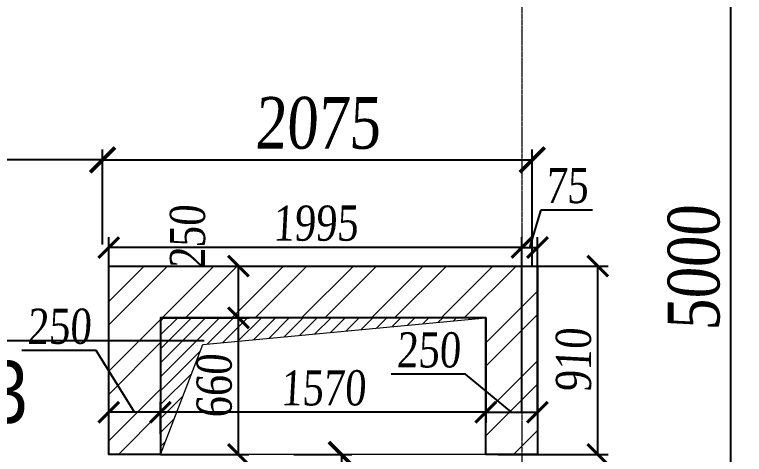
# Model space of a CAD drawing. Header units: inches. Extents: x -407541 to 6688123, y -998590 to 1205599.
# Drawn here: x 70453 to 73977, y 259837 to 261963 of the extents above; entities that cross this region are included whole.
import ezdxf

# ---------------------------------------------------------------- set-up
doc = ezdxf.new("R2010")
doc.units = ezdxf.units.IN
doc.header["$MEASUREMENT"] = 0
doc.linetypes.add('ACAD_ISO04W100', pattern=[30, 24, -3, 0, -3])
for name, color, linetype, lineweight in [('Оси', 254, 'ACAD_ISO04W100', 5), ('ОТВ ОВ', 4, 'Continuous', 13), ('ПЕРЕГОРОДКА', 7, 'Continuous', 25), ('Перемычки', 21, 'Continuous', 13), ('размер внутр', 142, 'Continuous', 5), ('размеры шахт', 20, 'Continuous', 15), ('текст_OB', 40, 'Continuous', 25), ('Штриховка', 7, 'Continuous', 9)]:
    doc.layers.add(name, color=color, linetype=linetype, lineweight=lineweight)
doc.styles.get("Standard").update_dxf_attribs({"font": 'arial.ttf'})
doc.styles.add('STYLE2', font='times.ttf', dxfattribs={"width": 0.8, "oblique": 3})
doc.dimstyles.new('vnytren', dxfattribs={"dimtxt": 250, "dimasz": 120, "dimexe": 50, "dimexo": 0, "dimgap": 50, "dimtad": 1, "dimdec": 0, "dimzin": 0, "dimdsep": 46, "dimtxsty": 'STYLE2', "dimblk": 'ARCHTICK', "dimcen": 0, "dimadec": 0, "dimazin": 0, "dimtfac": 1, "dimtdec": 0, "dimtmove": 1, "dimatfit": 2, "dimldrblk": 'DOT', "dimfxl": 1, "dimtolj": 1, "dimtzin": 0, "dimarcsym": 0})
doc.dimstyles.new('waxti', dxfattribs={"dimtxt": 170, "dimasz": 100, "dimexe": 50, "dimexo": 0, "dimgap": 30, "dimtad": 1, "dimdec": 0, "dimzin": 0, "dimdsep": 46, "dimtxsty": 'STYLE2', "dimblk": 'ARCHTICK', "dimcen": 0, "dimadec": 0, "dimazin": 0, "dimtfac": 1, "dimtdec": 0, "dimtmove": 1, "dimatfit": 2, "dimldrblk": 'DOT', "dimfxl": 1, "dimtolj": 1, "dimtzin": 0, "dimarcsym": 0})

# ---------------------------------------------------------------- blocks, each defined once
blk = doc.blocks.new('_ARCHTICK')
at = {"color": 0, "linetype": 'ByBlock', "const_width": 0.15}
blk.add_lwpolyline([(-0.5, -0.5), (0.5, 0.5)], dxfattribs=at)
blk = doc.blocks.new('*D870')
at = {"layer": 'размеры шахт', "color": 0, "lineweight": -2, "ltscale": 0.1, "transparency": 16777216}
for p, q in [((72763.4, 260747.5), (73319.7, 260747.5)), ((73269.7, 259837.2), (73269.7, 260747.5)), ((72788.4, 259837.2), (73319.7, 259837.2))]:
    blk.add_line(p, q, dxfattribs=at)
at = {"layer": 'размеры шахт', "color": 0, "lineweight": -2, "ltscale": 0.1, "transparency": 16777216, "xscale": 100, "yscale": 100, "zscale": 100}
for p, rotation in [((73269.7, 260747.5), 90), ((73269.7, 259837.2), 270)]:
    blk.add_blockref('_ARCHTICK', p, dxfattribs=dict(at, rotation=rotation))
at = {"layer": 'размеры шахт', "color": 0, "ltscale": 0.1, "transparency": 16777216, "insert": (73153, 260292.4), "char_height": 170, "attachment_point": 5, "rotation": 90, "style": 'STYLE2'}
blk.add_mtext('\\A1;910', dxfattribs=at)
blk = doc.blocks.new('_Dot')
at = {"color": 0, "linetype": 'ByBlock', "lineweight": -2}
blk.add_line((-0.5, 0), (-1, 0), dxfattribs=at)
at = {"color": 0, "linetype": 'ByBlock', "const_width": 0.5}
blk.add_lwpolyline([(-0.25, 0, 1), (0.25, 0, 1)], format="xyb", close=True, dxfattribs=at)
blk = doc.blocks.new('*D871')
at = {"layer": 'размеры шахт', "color": 0, "lineweight": -2, "ltscale": 0.1, "transparency": 16777216}
for p, q in [((70908.1, 260627.5), (70908.1, 260887.4)), ((72903.2, 260617.5), (72903.2, 260887.4)), ((72903.2, 260837.4), (70908.1, 260837.4))]:
    blk.add_line(p, q, dxfattribs=at)
at = {"layer": 'размеры шахт', "color": 0, "lineweight": -2, "ltscale": 0.1, "transparency": 16777216, "xscale": 100, "yscale": 100, "zscale": 100, "rotation": 180}
blk.add_blockref('_ARCHTICK', (70908.1, 260837.4), dxfattribs=at)
at = {"layer": 'размеры шахт', "color": 0, "lineweight": -2, "ltscale": 0.1, "transparency": 16777216, "xscale": 100, "yscale": 100, "zscale": 100}
blk.add_blockref('_ARCHTICK', (72903.2, 260837.4), dxfattribs=at)
at = {"layer": 'размеры шахт', "color": 0, "ltscale": 0.1, "transparency": 16777216, "insert": (71905.7, 260954.2), "char_height": 170, "attachment_point": 5, "style": 'STYLE2'}
blk.add_mtext('\\A1;1995', dxfattribs=at)
blk = doc.blocks.new('*D872')
at = {"layer": 'размеры шахт', "color": 0, "lineweight": -2, "ltscale": 0.1, "transparency": 16777216}
for p, q in [((71158.1, 260497.5), (71158.1, 259991.1)), ((72728.4, 260497.5), (72728.4, 259991.1)), ((72728.4, 260041.1), (71158.1, 260041.1))]:
    blk.add_line(p, q, dxfattribs=at)
at = {"layer": 'размеры шахт', "color": 0, "lineweight": -2, "ltscale": 0.1, "transparency": 16777216, "xscale": 100, "yscale": 100, "zscale": 100, "rotation": 180}
blk.add_blockref('_ARCHTICK', (71158.1, 260041.1), dxfattribs=at)
at = {"layer": 'размеры шахт', "color": 0, "lineweight": -2, "ltscale": 0.1, "transparency": 16777216, "xscale": 100, "yscale": 100, "zscale": 100}
blk.add_blockref('_ARCHTICK', (72728.4, 260041.1), dxfattribs=at)
at = {"layer": 'размеры шахт', "color": 0, "ltscale": 0.1, "transparency": 16777216, "insert": (71943.2, 260157.8), "char_height": 170, "attachment_point": 5, "style": 'STYLE2'}
blk.add_mtext('\\A1;1570', dxfattribs=at)
blk = doc.blocks.new('*D873')
at = {"layer": 'размеры шахт', "color": 0, "lineweight": -2, "ltscale": 0.1, "transparency": 16777216}
for p, q in [((72631, 260224.9), (72272.4, 260224.9)), ((72853.4, 260041.1), (72631, 260224.9)), ((72978.4, 260041.1), (72978.4, 260091.1)), ((72728.4, 260041.1), (72728.4, 259991.1)), ((72728.4, 260041.1), (72978.4, 260041.1))]:
    blk.add_line(p, q, dxfattribs=at)
at = {"layer": 'размеры шахт', "color": 0, "lineweight": -2, "ltscale": 0.1, "transparency": 16777216, "xscale": 100, "yscale": 100, "zscale": 100, "rotation": 180}
blk.add_blockref('_ARCHTICK', (72728.4, 260041.1), dxfattribs=at)
at = {"layer": 'размеры шахт', "color": 0, "lineweight": -2, "ltscale": 0.1, "transparency": 16777216, "xscale": 100, "yscale": 100, "zscale": 100}
blk.add_blockref('_ARCHTICK', (72978.4, 260041.1), dxfattribs=at)
at = {"layer": 'размеры шахт', "color": 0, "ltscale": 0.1, "transparency": 16777216, "insert": (72451.7, 260341.4), "char_height": 170, "attachment_point": 5, "style": 'STYLE2'}
blk.add_mtext('\\A1;250', dxfattribs=at)
blk = doc.blocks.new('*D876')
at = {"layer": 'размеры шахт', "color": 0, "lineweight": -2, "ltscale": 0.1, "transparency": 16777216}
for p, q in [((71158.1, 260497.2), (71584.5, 260497.2)), ((71534.5, 259837), (71534.5, 260497.2)), ((71158.1, 259837), (71584.5, 259837))]:
    blk.add_line(p, q, dxfattribs=at)
at = {"layer": 'размеры шахт', "color": 0, "lineweight": -2, "ltscale": 0.1, "transparency": 16777216, "xscale": 100, "yscale": 100, "zscale": 100}
for p, rotation in [((71534.5, 260497.2), 90), ((71534.5, 259837), 270)]:
    blk.add_blockref('_ARCHTICK', p, dxfattribs=dict(at, rotation=rotation))
at = {"layer": 'размеры шахт', "color": 0, "ltscale": 0.1, "transparency": 16777216, "insert": (71418.1, 260167.1), "char_height": 170, "attachment_point": 5, "rotation": 90, "style": 'STYLE2'}
blk.add_mtext('\\A1;660', dxfattribs=at)
blk = doc.blocks.new('*D877')
at = {"layer": 'размеры шахт', "color": 0, "lineweight": -2, "ltscale": 0.1, "transparency": 16777216}
for p, q in [((71534.5, 260747.5), (71584.5, 260747.5)), ((71534.5, 260497.2), (71534.5, 260747.5)), ((71158.1, 260497.2), (71584.5, 260497.2))]:
    blk.add_line(p, q, dxfattribs=at)
at = {"layer": 'размеры шахт', "color": 0, "lineweight": -2, "ltscale": 0.1, "transparency": 16777216, "xscale": 100, "yscale": 100, "zscale": 100}
for p, rotation in [((71534.5, 260747.5), 90), ((71534.5, 260497.2), 270)]:
    blk.add_blockref('_ARCHTICK', p, dxfattribs=dict(at, rotation=rotation))
at = {"layer": 'размеры шахт', "color": 0, "ltscale": 0.1, "transparency": 16777216, "insert": (71289.4, 260887.2), "char_height": 170, "attachment_point": 5, "rotation": 90, "style": 'STYLE2'}
blk.add_mtext('\\A1;250', dxfattribs=at)
blk = doc.blocks.new('*D879')
at = {"layer": 'размеры шахт', "color": 0, "lineweight": -2, "ltscale": 0.1, "transparency": 16777216}
for p, q in [((72940.9, 260837.4), (72995.4, 261019.1)), ((72995.4, 261019.1), (73244.4, 261019.1)), ((72903.4, 260041.1), (72903.4, 260887.4)), ((72978.4, 260063.7), (72978.4, 260887.4)), ((72903.4, 260837.4), (72978.4, 260837.4))]:
    blk.add_line(p, q, dxfattribs=at)
at = {"layer": 'размеры шахт', "color": 0, "lineweight": -2, "ltscale": 0.1, "transparency": 16777216, "xscale": 100, "yscale": 100, "zscale": 100, "rotation": 180}
blk.add_blockref('_ARCHTICK', (72903.4, 260837.4), dxfattribs=at)
at = {"layer": 'размеры шахт', "color": 0, "lineweight": -2, "ltscale": 0.1, "transparency": 16777216, "xscale": 100, "yscale": 100, "zscale": 100}
blk.add_blockref('_ARCHTICK', (72978.4, 260837.4), dxfattribs=at)
at = {"layer": 'размеры шахт', "color": 0, "ltscale": 0.1, "transparency": 16777216, "insert": (73119.9, 261135.8), "char_height": 170, "attachment_point": 5, "style": 'STYLE2'}
blk.add_mtext('\\A1;75', dxfattribs=at)
blk = doc.blocks.new('*D888')
at = {"layer": 'размеры шахт', "color": 0, "lineweight": -2, "ltscale": 0.1, "transparency": 16777216}
for p, q in [((70847.4, 260339), (70488.8, 260339)), ((71033.1, 260041.1), (70847.4, 260339)), ((70908.1, 259935.9), (70908.1, 260091.1)), ((71158.1, 259935.9), (71158.1, 260091.1)), ((71158.1, 260041.1), (70908.1, 260041.1))]:
    blk.add_line(p, q, dxfattribs=at)
at = {"layer": 'размеры шахт', "color": 0, "lineweight": -2, "ltscale": 0.1, "transparency": 16777216, "xscale": 100, "yscale": 100, "zscale": 100, "rotation": 180}
blk.add_blockref('_ARCHTICK', (70908.1, 260041.1), dxfattribs=at)
at = {"layer": 'размеры шахт', "color": 0, "lineweight": -2, "ltscale": 0.1, "transparency": 16777216, "xscale": 100, "yscale": 100, "zscale": 100}
blk.add_blockref('_ARCHTICK', (71158.1, 260041.1), dxfattribs=at)
at = {"layer": 'размеры шахт', "color": 0, "ltscale": 0.1, "transparency": 16777216, "insert": (70668.1, 260455.5), "char_height": 170, "attachment_point": 5, "style": 'STYLE2'}
blk.add_mtext('\\A1;250', dxfattribs=at)
blk = doc.blocks.new('*D1695')
at = {"layer": 'размер внутр', "color": 0, "lineweight": -2, "transparency": 16777216}
for p, q in [((73292.1, 263237.2), (73961.1, 263237.2)), ((73911.1, 263237.2), (73911.1, 258237.2)), ((73003.4, 258237.2), (73961.1, 258237.2))]:
    blk.add_line(p, q, dxfattribs=at)
at = {"layer": 'размер внутр', "color": 0, "lineweight": -2, "transparency": 16777216, "xscale": 120, "yscale": 120, "zscale": 120}
for p, rotation in [((73911.1, 263237.2), 90), ((73911.1, 258237.2), 270)]:
    blk.add_blockref('_ARCHTICK', p, dxfattribs=dict(at, rotation=rotation))
at = {"layer": 'размер внутр', "color": 0, "transparency": 16777216, "insert": (73733.9, 260737.2), "char_height": 250, "attachment_point": 5, "rotation": 90, "style": 'STYLE2'}
blk.add_mtext('\\A1;5000', dxfattribs=at)
blk = doc.blocks.new('*D1722')
at = {"layer": 'размер внутр', "color": 0, "lineweight": -2, "transparency": 16777216}
for p, q in [((71802.3, 259837.2), (72081.4, 259837.2)), ((72031.4, 259837.2), (72031.4, 259587.2)), ((72031.4, 259712.2), (71137.3, 259273.5)), ((71802.3, 259587.2), (72081.4, 259587.2)), ((71137.3, 259273.5), (71137.3, 258734.3))]:
    blk.add_line(p, q, dxfattribs=at)
at = {"layer": 'размер внутр', "color": 0, "lineweight": -2, "transparency": 16777216, "xscale": 120, "yscale": 120, "zscale": 120}
for p, rotation in [((72031.4, 259837.2), 90), ((72031.4, 259587.2), 270)]:
    blk.add_blockref('_ARCHTICK', p, dxfattribs=dict(at, rotation=rotation))
at = {"layer": 'размер внутр', "color": 0, "transparency": 16777216, "insert": (70960.1, 259003.9), "char_height": 250, "attachment_point": 5, "rotation": 90, "style": 'STYLE2'}
blk.add_mtext('\\A1;250', dxfattribs=at)
blk = doc.blocks.new('*D1800')
at = {"layer": 'размер внутр', "color": 0, "lineweight": -2, "ltscale": 0.1, "transparency": 16777216}
for p, q in [((68928.4, 260845.1), (68928.4, 261310.8)), ((70878.4, 260851.6), (70878.4, 261310.8)), ((70878.4, 261260.8), (68928.4, 261260.8))]:
    blk.add_line(p, q, dxfattribs=at)
at = {"layer": 'размер внутр', "color": 0, "lineweight": -2, "ltscale": 0.1, "transparency": 16777216, "xscale": 120, "yscale": 120, "zscale": 120, "rotation": 180}
blk.add_blockref('_ARCHTICK', (68928.4, 261260.8), dxfattribs=at)
at = {"layer": 'размер внутр', "color": 0, "lineweight": -2, "ltscale": 0.1, "transparency": 16777216, "xscale": 120, "yscale": 120, "zscale": 120}
blk.add_blockref('_ARCHTICK', (70878.4, 261260.8), dxfattribs=at)
at = {"layer": 'размер внутр', "color": 0, "ltscale": 0.1, "transparency": 16777216, "insert": (69903.4, 261438.3), "char_height": 250, "attachment_point": 5, "style": 'STYLE2'}
blk.add_mtext('\\A1;1950', dxfattribs=at)
blk = doc.blocks.new('*D1801')
at = {"layer": 'размер внутр', "color": 0, "lineweight": -2, "ltscale": 0.1, "transparency": 16777216}
for p, q in [((70878.4, 260851.6), (70878.4, 261310.8)), ((72953.4, 260747.5), (72953.4, 261310.8)), ((70878.4, 261260.8), (72953.4, 261260.8))]:
    blk.add_line(p, q, dxfattribs=at)
at = {"layer": 'размер внутр', "color": 0, "lineweight": -2, "ltscale": 0.1, "transparency": 16777216, "xscale": 120, "yscale": 120, "zscale": 120, "rotation": 180}
blk.add_blockref('_ARCHTICK', (70878.4, 261260.8), dxfattribs=at)
at = {"layer": 'размер внутр', "color": 0, "lineweight": -2, "ltscale": 0.1, "transparency": 16777216, "xscale": 120, "yscale": 120, "zscale": 120}
blk.add_blockref('_ARCHTICK', (72953.4, 261260.8), dxfattribs=at)
at = {"layer": 'размер внутр', "color": 0, "ltscale": 0.1, "transparency": 16777216, "insert": (71915.9, 261438.3), "char_height": 250, "attachment_point": 5, "style": 'STYLE2'}
blk.add_mtext('\\A1;2075', dxfattribs=at)

msp = doc.modelspace()

# ---------------------------------------------------------------- hatches: boundary and pattern name
at = {"layer": 'Штриховка'}
h = msp.add_hatch(dxfattribs=at)
h.set_pattern_fill('ANSI32', color=256, scale=25, style=0)
h.set_pattern_definition([(45, (-6289577.03, 1289607.45), (-168.379802, 168.379802), []), (45, (-6289464.77, 1289607.45), (-168.379802, 168.379802), [])])
h.paths.add_polyline_path([(72978.4, 259837.2), (72728.4, 259837.2), (72728.4, 260497.5), (71158.1, 260497.5), (71158.1, 259837.2), (70908.1, 259837.2), (70908.1, 260747.5), (72978.4, 260747.5)])
at = {"layer": 'Штриховка', "ltscale": 0.1}
h = msp.add_hatch(dxfattribs=at)
h.set_pattern_fill('ANSI31', color=256, scale=15, style=0)
h.set_pattern_definition([(45, (-6382349.545, -168329.06), (-33.67596045, 33.67596045), [])])
h.paths.add_polyline_path([(71158.1, 259837.5), (71362.4, 260368.2), (72728.4, 260497.5), (71158.1, 260497.5)])

# ---------------------------------------------------------------- linework, layer by layer
at = {"layer": 'Оси', "ltscale": 0.3}
msp.add_line((72903.2, 278737.2), (72903.2, 252403), dxfattribs=at)
at = {"layer": 'ОТВ ОВ', "ltscale": 100}
msp.add_lwpolyline([(71158.1, 260497.5), (72728.4, 260497.5), (72728.4, 259837.2), (71158.1, 259837.2)], close=True, dxfattribs=at)
msp.add_lwpolyline([(71158.1, 260497.5), (72728.4, 260497.5), (72728.4, 259837.2), (71158.1, 259837.2)], close=True, dxfattribs=at)
at = {"layer": 'ПЕРЕГОРОДКА', "ltscale": 0.1}
msp.add_lwpolyline([(72978.4, 259837.2), (72728.4, 259837.2), (72728.4, 260497.5), (71158.1, 260497.5), (71158.1, 259837.2), (70908.1, 259837.2), (70908.1, 260747.5), (72978.4, 260747.5)], close=True, dxfattribs=at)
at = {"layer": 'текст_OB', "ltscale": 0.1}
msp.add_line((68387.6, 260388.1), (71369.2, 260388.1), dxfattribs=at)
at = {"layer": 'Штриховка', "ltscale": 0.1}
msp.add_lwpolyline([(71158.1, 259837.5), (71362.4, 260368.2), (72728.4, 260497.5), (71158.1, 260497.5)], close=True, dxfattribs=at)

# ---------------------------------------------------------------- texts
at = {"layer": 'Перемычки', "width": 0.82}
msp.add_text('ПР13', height=300, rotation=359.9979, dxfattribs=at).set_placement((69657.9, 259989.3))

# ---------------------------------------------------------------- dimensions: what is measured, and where the dimension line sits
at = {"layer": 'размер внутр'}
dim = msp.add_linear_dim(base=(73911.1, 258237.2), p1=(73292.1, 263237.2), p2=(73003.4, 258237.2), angle=90, dimstyle='vnytren', dxfattribs=at)
dim.commit()
dim.dimension.update_dxf_attribs({"geometry": '*D1695', "text_midpoint": (73733.9, 260737.2)})
at = {"layer": 'размер внутр', "color": 4, "ltscale": 0.1}
for base, p2, picture, middle in [((68928.4, 261260.8), (68928.4, 260845.1), '*D1800', (69903.4, 261438.3)), ((72953.4, 261260.8), (72953.4, 260747.5), '*D1801', (71915.9, 261438.3))]:
    dim = msp.add_linear_dim(base=base, p1=(70878.4, 260851.6), p2=p2, dimstyle='vnytren', dxfattribs=at)
    dim.commit()
    dim.dimension.update_dxf_attribs({"geometry": picture, "text_midpoint": middle})
at = {"layer": 'размер внутр'}
dim = msp.add_linear_dim(base=(72031.4, 259587.2), p1=(71802.3, 259837.2), p2=(71802.3, 259587.2), angle=90, dimstyle='vnytren', dxfattribs=at)
dim.commit()
dim.dimension.update_dxf_attribs({"geometry": '*D1722', "text_midpoint": (71137.3, 259223.5), "dimtype": 160})
at = {"layer": 'размеры шахт', "ltscale": 0.1}
dim = msp.add_linear_dim(base=(72978.4, 260837.4), p1=(72903.4, 260041.1), p2=(72978.4, 260063.7), dimstyle='waxti', dxfattribs=at)
dim.commit()
dim.dimension.update_dxf_attribs({"geometry": '*D879', "text_midpoint": (73025.4, 261135.8)})
for base, p1, p2, angle, picture, middle in [((70908.1, 260837.4), (72903.2, 260617.5), (70908.1, 260627.5), 180, '*D871', (71905.7, 260954.2)), ((73269.7, 260747.5), (72788.4, 259837.2), (72763.4, 260747.5), 90, '*D870', (73153, 260292.4)), ((71534.5, 260497.2), (71158.1, 259837), (71158.1, 260497.2), 90, '*D876', (71418.1, 260167.1)), ((71158.1, 260041.1), (72728.4, 260497.5), (71158.1, 260497.5), 180, '*D872', (71943.2, 260157.8))]:
    dim = msp.add_linear_dim(base=base, p1=p1, p2=p2, angle=angle, dimstyle='waxti', dxfattribs=at)
    dim.commit()
    dim.dimension.update_dxf_attribs({"geometry": picture, "text_midpoint": middle})
for base, p1, p2, angle, picture, middle in [((71534.5, 260747.5), (71158.1, 260497.2), (71534.5, 260747.5), 90, '*D877', (71405.9, 260887.2)), ((72978.4, 260041.1), (72728.4, 260041.1), (72978.4, 260041.1), 180, '*D873', (72601, 260224.9))]:
    dim = msp.add_linear_dim(base=base, p1=p1, p2=p2, angle=angle, dimstyle='waxti', dxfattribs=at)
    dim.commit()
    dim.dimension.update_dxf_attribs({"geometry": picture, "text_midpoint": middle, "dimtype": 160})
dim = msp.add_linear_dim(base=(70908.1, 260041.1), p1=(71158.1, 259935.9), p2=(70908.1, 259935.9), dimstyle='waxti', dxfattribs=at)
dim.commit()
dim.dimension.update_dxf_attribs({"geometry": '*D888', "text_midpoint": (70817.4, 260339), "dimtype": 160})

doc.saveas('drawing.dxf')
